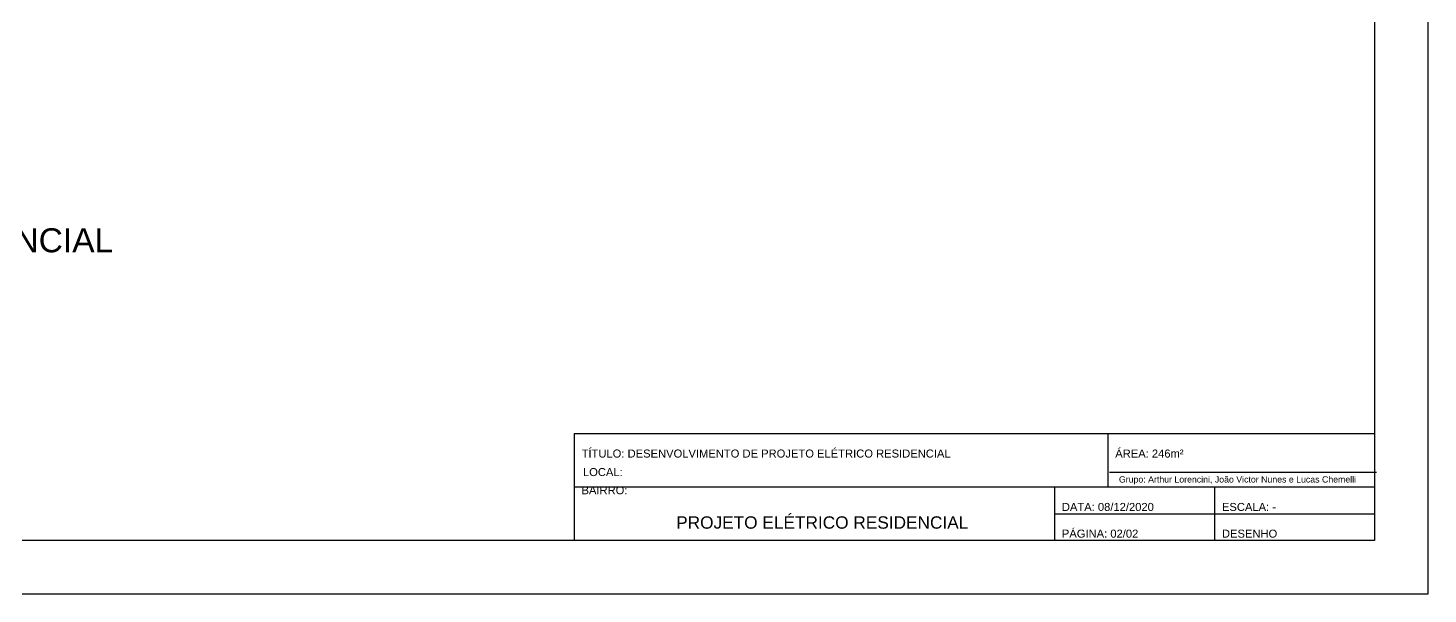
# Model space of a CAD drawing. Extents: x 80 to 1815, y -14679 to 245.
# Drawn here: x 95.48 to 121.72, y 61.91 to 72.51 of the extents above; entities that cross this region are included whole.
import ezdxf

# ---------------------------------------------------------------- set-up
doc = ezdxf.new("R2010")
doc.units = 0
doc.header["$MEASUREMENT"] = 0
for name, color, linetype in [('TEXTO', 1, 'CONTINUOUS'), ('TEXTO_CARIMBO', 6, 'CONTINUOUS'), ('TOMADAS', 1, 'CONTINUOUS')]:
    doc.layers.add(name, color=color, linetype=linetype)
doc.styles.add('ARIALN', font='arial.ttf')

# ---------------------------------------------------------------- blocks, each defined once
blk = doc.blocks.new('BLOCOA3_LEGENDA')
at = {"layer": 'TOMADAS'}
for p, q in [((41, -1), (41, -28.7)), ((26, -26.7), (26, -28.7)), ((41, -26.7), (26, -26.7)), ((36, -26.7), (36, -27.7)), ((41, -27.7), (26, -27.7)), ((35, -27.7), (35, -28.7)), ((38, -27.7), (38, -28.7)), ((35, -28.2), (41, -28.2)), ((41, -28.7), (2.5, -28.7))]:
    blk.add_line(p, q, dxfattribs=at)
blk.add_lwpolyline([(0, 0), (42, 0), (42, -29.7), (0, -29.7)], close=True, dxfattribs=at)

msp = doc.modelspace()

# ---------------------------------------------------------------- linework, layer by layer
at = {"layer": 'TOMADAS'}
msp.add_line((115.748, 64.19), (120.748, 64.19), dxfattribs=at)

# ---------------------------------------------------------------- block references
at = {"layer": 'TEXTO'}
msp.add_blockref('BLOCOA3_LEGENDA', (79.715, 91.609), dxfattribs=at)

# ---------------------------------------------------------------- texts
at = {"layer": 'TEXTO_CARIMBO', "color": 240, "true_color": 0xed1f24, "insert": (86.424, 68.76), "char_height": 0.45, "attachment_point": 1}
msp.add_mtext_dynamic_manual_height_columns('{\\fArial|b0|i0|c0|p34;PROJETO ELÉTRICO RESIDENCIAL}', width=11.15212, gutter_width=1.125, heights=[0], dxfattribs=at)
at = {"layer": 'TOMADAS', "ltscale": 0.35, "style": 'ARIALN'}
for s, height, p in [('TÍTULO: DESENVOLVIMENTO DE PROJETO ELÉTRICO RESIDENCIAL', 0.15, (105.854, 64.465)), ('ÁREA: 246m²', 0.15, (115.854, 64.465)), ('LOCAL: ', 0.15, (105.879, 64.118)), ('Grupo: Arthur Lorencini, João Victor Nunes e Lucas Chemelli', 0.11754, (115.923, 63.997)), ('BAIRRO: ', 0.15, (105.852, 63.777)), ('DATA: 08/12/2020', 0.15, (114.854, 63.465)), ('ESCALA: -', 0.15, (117.854, 63.465)), ('PÁGINA: 02/02', 0.15, (114.854, 62.965)), ('DESENHO', 0.15, (117.854, 62.965))]:
    msp.add_text(s, height=height, dxfattribs=at).set_placement(p)
at = {"layer": 'TOMADAS', "insert": (107.626, 63.364), "char_height": 0.23126, "attachment_point": 1, "style": 'ARIALN'}
msp.add_mtext_dynamic_manual_height_columns('PROJETO ELÉTRICO RESIDENCIAL', width=36.06957, gutter_width=5, heights=[0], dxfattribs=at)

doc.saveas('drawing.dxf')
